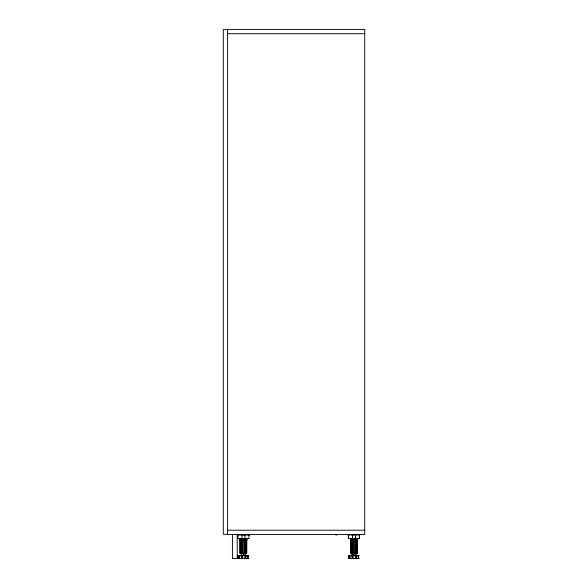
<?xml version="1.0" encoding="UTF-8"?>
<svg xmlns="http://www.w3.org/2000/svg" width="588" height="588" viewBox="0 0 588 588"><rect width="100%" height="100%" fill="white"/><g stroke="black" fill="none" stroke-linecap="round" stroke-linejoin="round"><path stroke-width="0.88" d="M248.952 538.461L237.743 538.461L237.662 534.543M238.309 558.6L238.309 555.836M238.912 558.6L238.912 555.836M241.029 538.461L241.029 540.394M242.153 538.461L242.153 553.308L244.983 555.609L245.578 553.308L245.608 538.461M243.307 538.461L243.307 553.308M243.351 539.931L243.351 538.461M244.63 540.394L244.63 553.308L244.63 538.461L244.674 539.931M245.799 538.461L245.799 553.308M245.931 558.6L245.931 555.836M247.776 558.6L247.776 555.836M348.449 538.461L348.449 535.006M348.941 558.6L348.941 555.836M357.298 538.461L357.298 553.308L350.492 553.308L350.492 540.394M350.492 538.461L350.492 553.308M350.749 553.308L350.749 540.394M351.492 538.461L351.492 553.308M351.617 538.461L351.617 540.394M352.594 553.308L352.594 538.461M355.196 539.931L355.196 538.461M356.115 553.308L356.115 538.461M356.306 553.308L356.306 538.461M356.85 538.461L356.85 553.308M358.246 558.6L358.246 555.836M356.085 555.609L356.166 553.308M245.35 555.609L245.578 553.308M351.624 555.609L351.933 553.308M241.043 555.609L241.352 553.308M355.497 553.308L355.027 555.609L352.976 553.881M353.961 535.006L354.138 534.543M243.41 535.006L243.594 534.543M359.907 534.543L359.702 535.006L347.883 535.006M249.261 535.006L249.466 534.543M227.607 29.643L223.278 29.643L223.278 534.308L227.607 534.308M227.607 33.729L364.722 33.729M227.607 530.214L364.722 530.214M237.442 535.006L249.466 535.006M335.858 535.029L336.814 535.029M239.661 539.931L247.041 539.931M350.272 539.931L357.519 539.931M350.345 540.394L357.519 540.394M239.661 540.394L247.041 540.394M238.111 555.609L248.753 555.609M348.75 555.609L359.209 555.609M241.212 555.836L238.228 555.836L238.228 558.6M243.498 555.836L241.492 555.836L241.492 558.6M244.41 555.836L248.393 555.836M351.793 555.836L348.868 555.836L348.868 558.6M353.454 555.836L352.065 555.836L352.065 558.6M354.939 555.836L358.849 555.836M238.111 558.6L248.753 558.6M348.75 558.6L359.209 558.6M247.673 534.543L248.65 535.006M348.089 534.543L348.691 535.006M348.192 534.543L348.309 535.006M352.293 553.308L352.763 555.609M359.4 535.006L359.4 538.461L348.39 538.461L348.39 535.006M359.349 535.006L359.349 538.461M358.629 555.836L358.629 558.6M357.041 538.461L357.041 553.308M356.431 555.836L356.431 558.6M355.755 555.836L355.755 558.6M355.608 555.836L355.608 558.6M355.196 537.63L355.196 553.308M353.895 538.461L353.895 553.308M353.851 538.461L353.851 553.308M353.043 555.836L353.043 558.6M352.719 538.461L352.719 553.308M352.477 555.836L352.477 558.6M350.97 538.461L350.97 553.308M350.713 538.461L350.713 553.308M350.058 555.836L350.058 558.6M349.537 555.836L349.537 558.6M248.952 535.006L248.893 538.461M248.165 555.836L248.165 558.6M246.813 538.461L246.813 553.308L239.889 553.308L239.889 538.461M246.548 538.461L246.548 553.308M246.357 538.461L246.357 540.394M245.24 555.836L245.24 558.6M245.093 555.836L245.093 558.6M244.953 535.006L244.924 538.461M243.351 554.072L243.351 555.609M242.484 555.836L242.484 558.6M242.021 553.308L241.969 535.006M241.903 555.836L241.903 558.6M240.904 538.461L240.904 553.308M240.147 538.461L240.147 553.308M239.441 555.836L239.441 558.6M237.802 535.006L237.802 538.461M237.229 534.543L237.229 558.6L232.422 558.6L232.422 534.543M352.535 535.006L352.535 538.461L352.513 535.006M355.446 535.006L355.446 538.461L355.475 535.006M364.722 29.4L227.607 29.4L227.607 534.543L364.722 534.543L364.722 29.4"/></g></svg>
